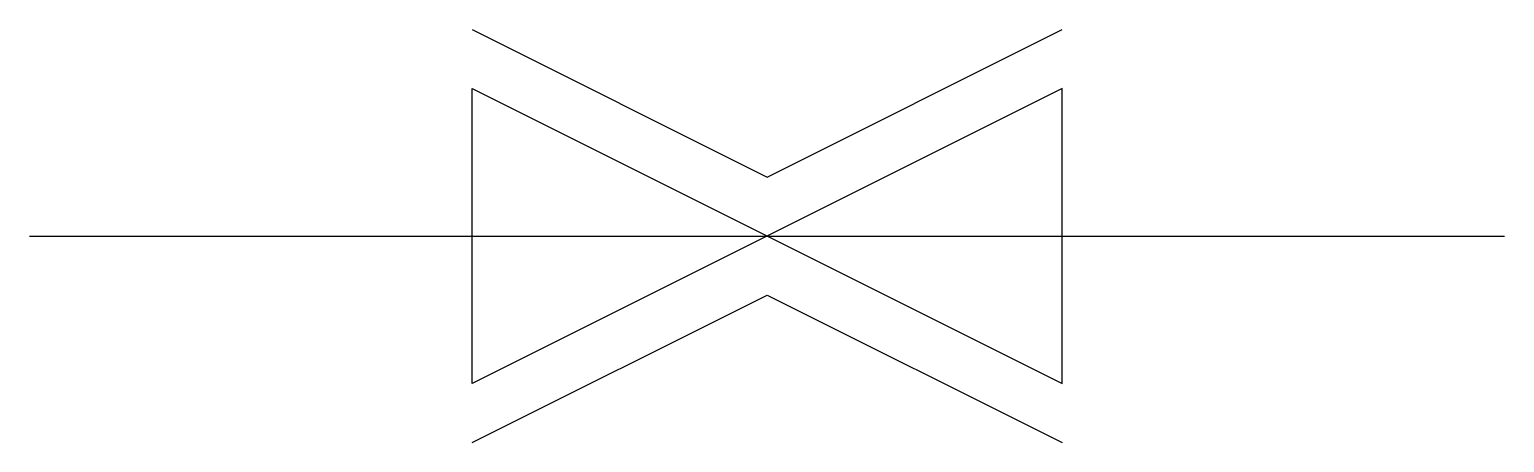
# Model space of a CAD drawing. Extents: x 2.8 to 16, y -3.6 to 0.1.
import ezdxf

# ---------------------------------------------------------------- set-up
doc = ezdxf.new("R2010")
doc.units = 0
doc.layers.add('DEFAULT_255_2_778', color=255, linetype='CONTINUOUS')

msp = doc.modelspace()

# ---------------------------------------------------------------- linework, layer by layer
at = {"layer": 'DEFAULT_255_2_778'}
for p, q in [((6.747, 0.132), (9.393, -1.191)), ((9.393, -1.191), (12.039, 0.132)), ((12.039, -0.397), (6.747, -3.043)), ((6.747, -3.043), (6.747, -0.397)), ((6.747, -0.397), (12.039, -3.043)), ((12.039, -3.043), (12.039, -0.397)), ((2.778, -1.72), (16.007, -1.72)), ((6.747, -3.572), (9.393, -2.249)), ((9.393, -2.249), (12.039, -3.572))]:
    msp.add_line(p, q, dxfattribs=at)

doc.saveas('drawing.dxf')
